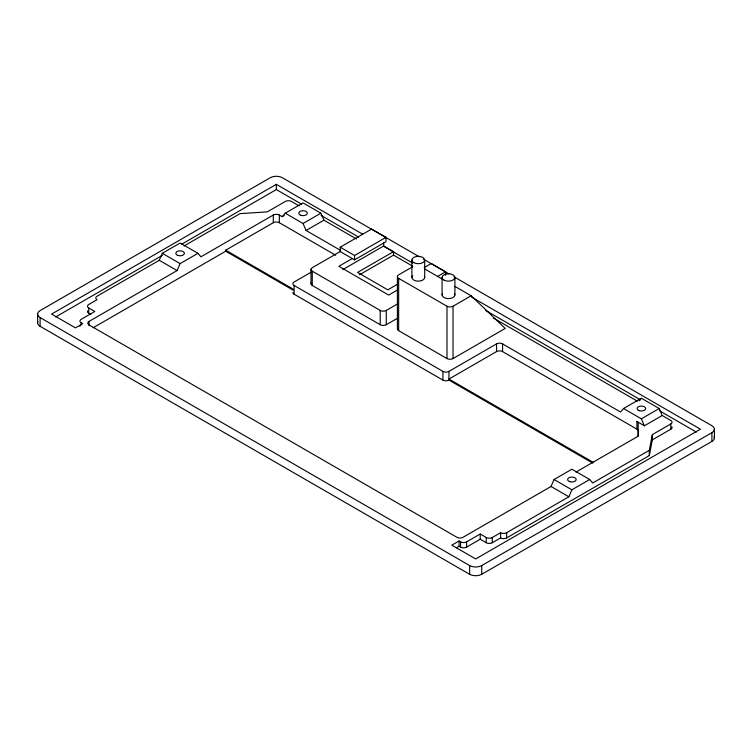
<?xml version="1.0" encoding="UTF-8"?>
<svg xmlns="http://www.w3.org/2000/svg" width="752" height="752" viewBox="0 0 752 752"><rect width="100%" height="100%" fill="white"/><g stroke="black" fill="none" stroke-linecap="round" stroke-linejoin="round"><path stroke-width="1.13" d="M93.088 327.797L225.722 251.215L225.722 250.172L273.296 222.705L273.296 215.034A4.268 2.463 0 0 1 279.34 215.034L282.207 216.689L284.19 215.542M335.683 255.229L279.34 222.705L279.34 215.034M592.595 463.035L448.953 380.098A4.268 2.463 0 0 1 442.909 380.098L294.135 294.211L294.135 285.487A4.268 2.463 0 0 1 294.135 282L311.347 272.064M311.008 283.748L311.008 269.442M397.338 318.34L386.274 324.723A4.268 2.463 0 0 1 380.23 324.723L312.268 285.487L312.268 271.19A4.268 2.463 0 0 1 312.268 267.703L340.205 251.572L354.549 259.854L385.964 241.712L385.964 237.35L371.62 229.069L340.205 247.211L340.205 251.572M380.23 324.723L380.23 310.426L312.268 271.19M386.274 324.723L386.274 310.426L397.244 304.09M442.909 380.098L442.909 371.375L294.135 285.487M448.953 380.098L448.953 371.375L496.527 343.908A4.268 2.463 0 0 1 502.562 343.908L620.522 412.011L623.54 408.524L641.362 398.231L659.184 408.524L662.211 415.499L670.812 420.471A4.268 2.463 0 0 1 670.812 423.959L670.812 429.195L652.341 439.854L649.314 455.562L506.641 537.924A4.268 2.463 0 0 1 500.606 537.924L492.297 542.718A4.268 2.463 0 0 1 486.253 542.718L480.208 539.231L466.616 547.08A4.268 2.463 0 0 1 460.581 547.08L459.068 546.215L456.351 547.785M453.024 358.563L453.024 306.243L471.147 295.78L505.203 328.436L453.024 358.563A4.268 2.463 0 0 1 446.989 358.563L398.654 330.654A4.268 2.463 0 0 1 397.404 328.915L397.404 276.595M638.194 436.32L638.194 430.905A4.268 2.463 0 0 0 636.944 429.166L636.944 421.496L644.389 425.792L662.211 415.499M652.341 439.854L652.341 434.628L670.812 423.959M649.314 455.562L649.314 450.326L652.341 434.628M90.748 314.383L88.736 313.217L88.736 307.982A4.268 2.463 0 0 1 88.736 304.494L97.046 299.7A4.268 2.463 0 0 1 97.046 296.213L159.264 260.286L162.291 253.311L180.113 243.018L197.936 253.311L200.953 256.799L273.296 215.034M89.037 325.776L89.037 321.414L177.087 270.579L180.113 263.604L197.936 253.311M89.037 321.414A4.268 2.463 0 0 0 89.037 324.902L456.953 537.313A4.268 2.463 0 0 0 462.997 537.313L551.047 486.478L554.064 479.503L571.887 469.21L589.709 479.503L592.736 482.991L649.314 450.326M471.589 297.078L700.422 429.195L475.678 558.943L451.82 545.162L459.068 540.979L460.581 541.854A4.268 2.463 0 0 0 466.616 541.854L480.208 534.005L486.253 537.492A4.268 2.463 0 0 0 492.297 537.492L500.606 532.698A4.268 2.463 0 0 0 506.641 532.698L568.869 496.771L571.887 489.796L589.709 479.503M282.207 216.689L285.234 213.201L303.047 202.908L320.869 213.201L323.896 220.176L356.392 238.939M639.097 400.854L641.362 398.231M362.765 234.248L276.322 184.334L51.578 314.092L75.444 327.863L82.692 323.68L81.188 322.805A4.268 2.463 0 0 1 81.188 319.318L94.78 311.469L88.736 307.982M55.648 316.977L162.423 255.323M181.749 244.174L276.322 189.57L301.74 204.253M184.146 245.923L240.067 213.634L267.289 211.876L285.384 201.433A4.268 2.463 0 0 1 291.419 201.433L299.07 205.851M285.234 213.201L303.047 223.494L320.869 213.201M303.047 223.494L306.073 230.469L323.896 220.176M340.205 247.211L354.549 255.492L385.964 237.35M352.284 258.547L338.842 266.302L388.69 295.075L397.329 290.093M342.837 269.583L383.699 245.989L393.522 251.657L393.522 255.144L359.569 274.743M393.522 251.657L357.576 272.412L387.778 289.849L397.761 284.087M412.754 266.706L398.654 274.847A4.268 2.463 0 0 0 398.654 278.334L398.654 330.654M424.184 267.609L431.281 263.51L445.626 271.801L445.626 275.298M437.523 276.482L445.626 271.801M636.944 429.166L502.562 351.588A4.268 2.463 0 0 0 496.527 351.588L448.953 379.055L593.61 462.574M623.54 408.524L641.362 418.817L659.184 408.524M575.929 472.115L636.944 436.893A4.268 2.463 0 0 0 638.194 435.145L638.194 423.235A4.268 2.463 0 0 0 636.944 421.496M419.447 256.855L282.357 177.707A8.545 4.935 0 0 0 270.278 177.707L40.1 310.604A8.545 4.935 0 0 0 40.1 317.579L469.643 565.57A8.545 4.935 0 0 0 481.722 565.57L711.9 432.682A8.545 4.935 0 0 0 711.9 425.707L453.973 276.792M37.891 321.536A8.545 4.935 0 0 0 40.1 326.293L469.643 574.293A8.545 4.935 0 0 0 481.722 574.293L711.9 441.396A8.545 4.935 0 0 0 714.109 436.63M423.508 259.205L448.897 273.86M424.833 269.037L442.956 279.5M455.045 286.474L471.147 295.78M384.122 246.581L412.604 263.021M393.522 255.144L412.651 266.189M321.066 215.41L358.695 237.134M485.83 310.529L640.413 399.782M659.739 410.94L696.352 432.071M493.303 317.983L637.329 401.136M398.654 278.334L446.989 306.243A4.268 2.463 0 0 0 453.024 306.243M306.073 230.469L340.722 250.472M225.722 250.172L293.13 289.097M225.722 251.215L293.13 290.14M162.291 253.311L180.113 263.604M554.064 479.503L571.887 489.796M159.264 260.286L177.087 270.579M551.047 486.478L568.869 496.771M641.362 418.817L644.389 425.792M714.4 429.195L714.4 437.908M711.9 432.682L711.9 441.396M506.641 532.698L506.641 537.924M502.562 343.908L502.562 351.588M500.606 532.698L500.606 537.924M496.527 343.908L496.527 351.588M492.297 537.492L492.297 542.718M486.253 537.492L486.253 542.718M481.722 565.57L481.722 574.293M480.208 534.005L480.208 539.231M469.643 565.57L469.643 574.293M466.616 541.854L466.616 547.08M460.581 541.854L460.581 547.08M459.068 540.979L459.068 546.215M454.904 277.469L454.904 294.906M446.989 306.243L446.989 358.563M442.091 277.469L442.091 294.906M424.701 260.023L424.701 277.469M411.88 260.023L411.88 277.469M383.699 242.642L383.699 245.989M354.549 255.492L354.549 259.854M276.322 184.334L276.322 189.57M81.188 322.805L81.188 324.902M40.1 317.579L40.1 326.293M37.6 314.092L37.6 322.805M424.476 276.51A6.411 3.704 0 0 1 417.454 281.135A6.411 3.704 0 0 1 412.745 275.617M454.687 293.947A6.411 3.704 0 0 1 448.493 298.6A6.411 3.704 0 0 1 442.308 293.947M312.268 285.487A4.268 2.463 0 0 1 311.582 282.508M386.274 310.426A4.268 2.463 0 0 1 380.23 310.426M294.135 294.211A4.268 2.463 0 0 1 292.885 292.462M448.953 371.375A4.268 2.463 0 0 1 442.909 371.375M79.928 326.293A4.268 2.463 0 0 1 80.079 325.663M88.736 313.217A4.268 2.463 0 0 1 87.627 310.839M671.921 426.807A4.268 2.463 0 0 1 670.812 429.195M273.296 222.705A4.268 2.463 0 0 1 279.34 222.705M413.76 262.645A6.411 3.704 0 0 0 424.476 260.982A6.411 3.704 0 0 0 416.627 256.451A6.411 3.704 0 0 0 413.76 262.645M443.962 280.082A6.411 3.704 0 0 0 454.687 278.419A6.411 3.704 0 0 0 446.838 273.888A6.411 3.704 0 0 0 443.962 280.082M569.753 481.637A4.268 2.463 0 0 0 576.164 479.503A4.268 2.463 0 0 0 569.753 477.37A4.268 2.463 0 0 0 569.753 481.637M177.97 255.445A4.268 2.463 0 0 0 184.381 253.311A4.268 2.463 0 0 0 177.97 251.177A4.268 2.463 0 0 0 177.97 255.445M639.228 410.658A4.268 2.463 0 0 0 645.639 408.524A4.268 2.463 0 0 0 639.228 406.39A4.268 2.463 0 0 0 639.228 410.658M300.913 215.335A4.268 2.463 0 0 0 307.324 213.201A4.268 2.463 0 0 0 300.913 211.068A4.268 2.463 0 0 0 300.913 215.335"/></g></svg>
